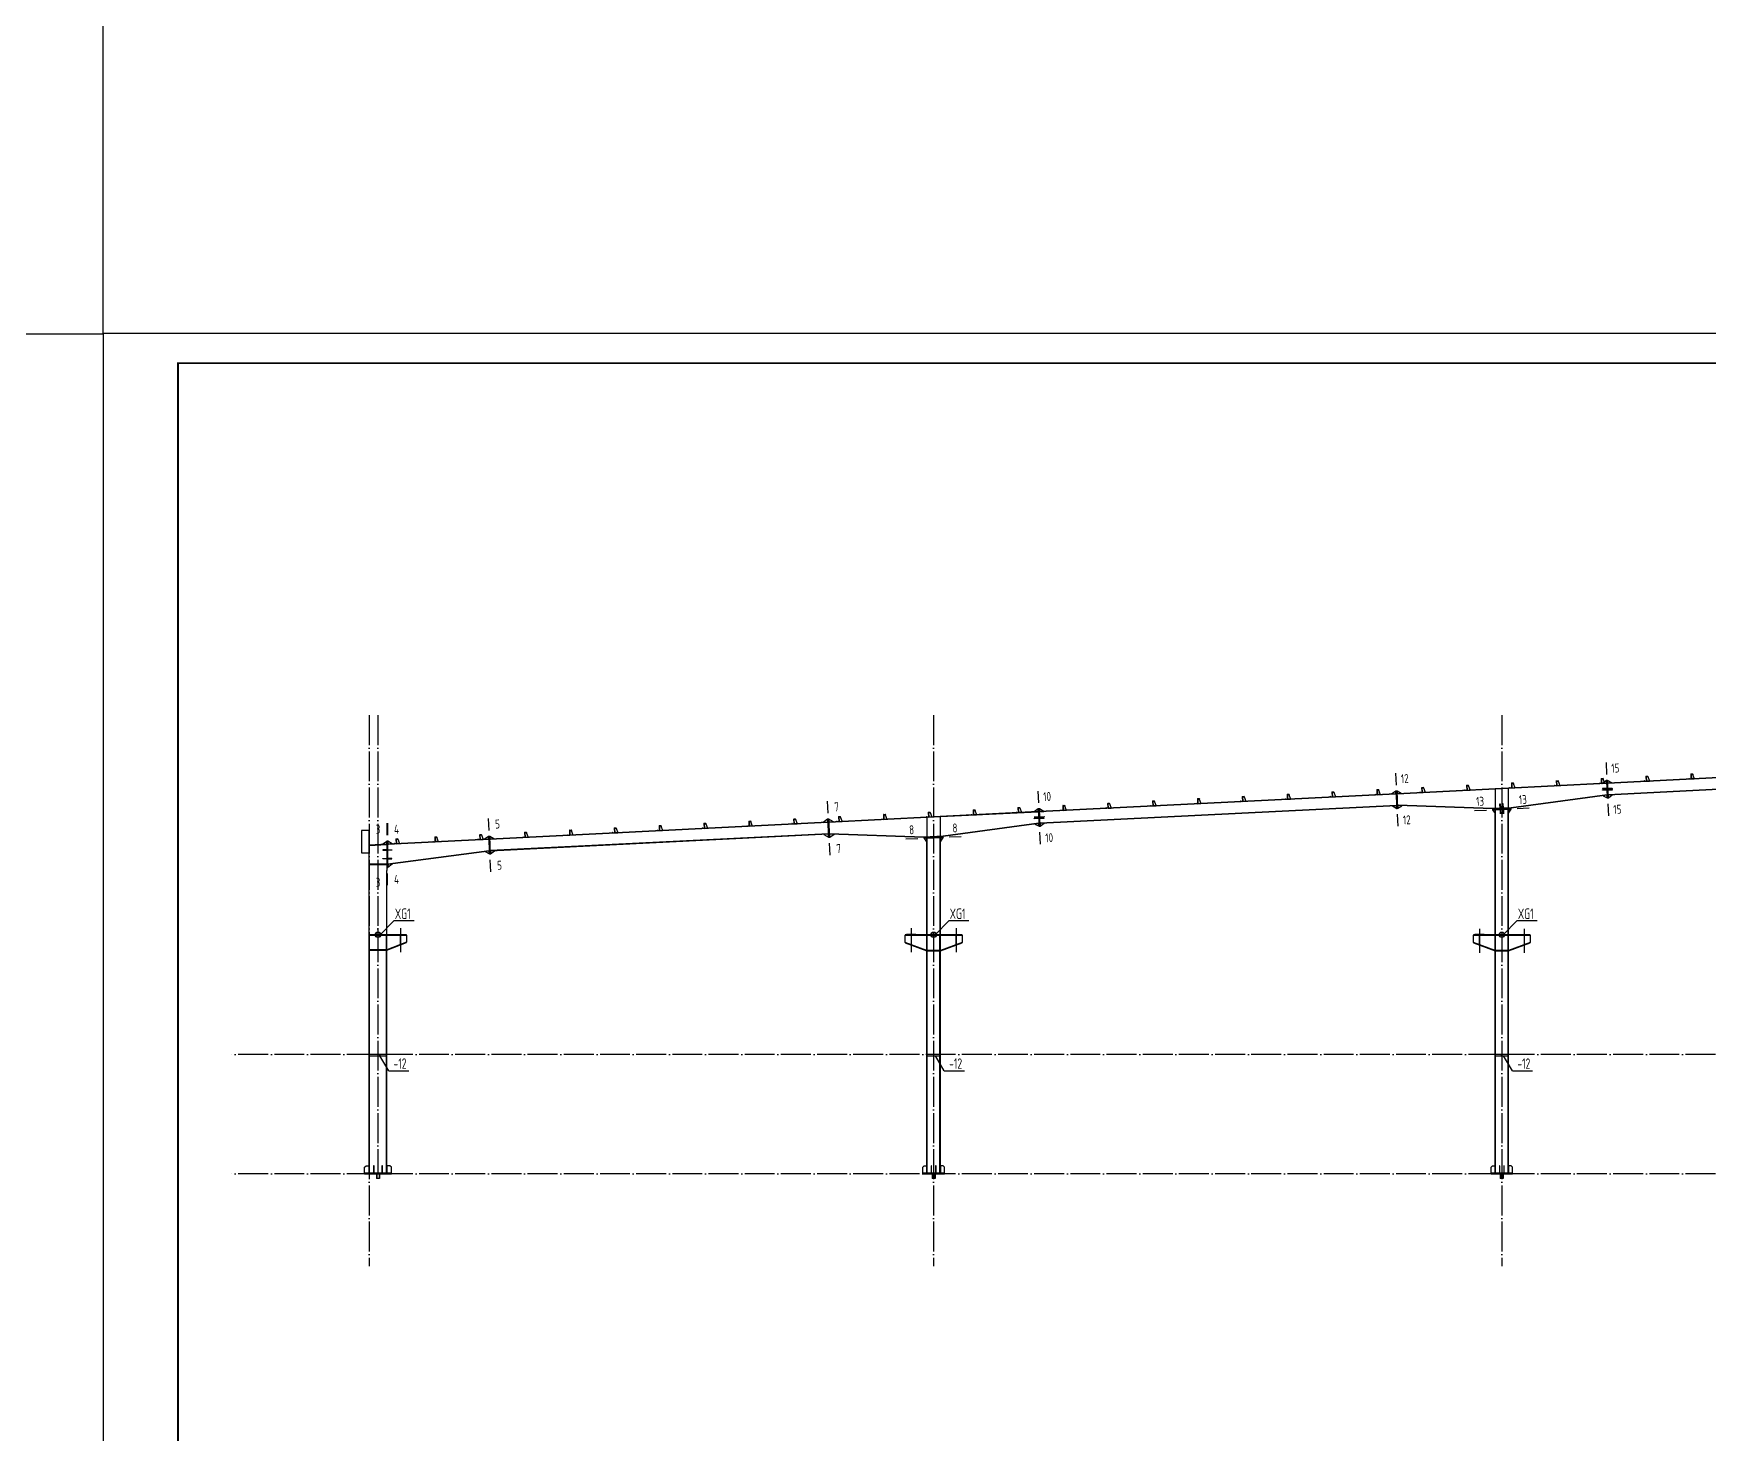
# Model space of a CAD drawing. Extents: x 447413 to 2975780, y -1432727 to 1301644.
# Drawn here: x 2614866 to 2670877, y -1127249 to -1080422 of the extents above; entities that cross this region are included whole.
import ezdxf
from ezdxf.enums import TextEntityAlignment as Align

# ---------------------------------------------------------------- set-up
doc = ezdxf.new("R2010")
doc.units = 0
doc.header["$LTSCALE"] = 1000
doc.header["$MEASUREMENT"] = 0
doc.linetypes.add('ACAD_ISO04W100', pattern=[30.5, 24, -3, 0.5, -3])
doc.linetypes.add('DOTE', pattern=[2.42, 2, -0.2, 0.02, -0.2])
for name, color, linetype in [('10', 7, 'Continuous'), ('116', 1, 'Continuous'), ('14', 2, 'Continuous'), ('DOTE', 1, 'Continuous'), ('TDB_中实线', 7, 'Continuous'), ('TDB_中心线', 1, 'ACAD_ISO04W100'), ('THIN', 7, 'Continuous'), ('XG', 5, 'Continuous'), ('图框', 253, 'Continuous'), ('柱子', 3, 'Continuous'), ('短柱', 106, 'Continuous'), ('钢板标注', 253, 'Continuous')]:
    doc.layers.add(name, color=color, linetype=linetype)
doc.layers.add('檩条', color=7, linetype='Continuous', lineweight=18)
doc.styles.add('PkpmHz', font='Pkpmeng', dxfattribs={"width": 0.6, "bigfont": 'hztxt'})
doc.styles.add('TSSD_Label', font='Tssdeng.shx', dxfattribs={"width": 0.7, "bigfont": 'hztxt.shx'})

# ---------------------------------------------------------------- blocks, each defined once
blk = doc.blocks.new('A$C3FEA3028')
at = {"layer": 'DOTE', "linetype": 'DOTE', "ltscale": 2}
blk.add_line((63, 169), (63, 0), dxfattribs=at)
at = {"layer": 'TDB_中实线'}
for p, q in [((5, 154), (-45, 0)), ((55, 154), (5, 154)), ((55, 160), (55, 0)), ((61, 26), (56, 26)), ((61, 0), (-45, 0))]:
    blk.add_line(p, q, dxfattribs=at)
at = {"layer": 'TDB_中实线', "const_width": 3.75}
for points in [[(64, 127), (53, 127)], [(64, 63), (53, 63)]]:
    blk.add_lwpolyline(points, dxfattribs=at)
at = {"layer": 'TDB_中实线'}
blk.add_lwpolyline([(61, 26), (55, 26), (55, 160), (61, 160)], close=True, dxfattribs=at)
at = {"layer": 'TDB_中心线', "ltscale": 20}
for p, q in [((67, 127), (51, 127)), ((67, 63), (51, 63))]:
    blk.add_line(p, q, dxfattribs=at)
at = {"layer": '檩条'}
blk.add_lwpolyline([(3, 164), (61, 164), (61, 0), (116, 0), (128, 23), (124, 25), (113, 4), (64, 4), (64, 169), (0, 169), (-12, 146), (-8, 144), (3, 164)], dxfattribs=at)
blk = doc.blocks.new('A$C6B0021A6')
at = {"layer": '图框', "color": 2, "const_width": 40, "elevation": -84000}
blk.add_lwpolyline([(20, 84120), (118920, 84120), (118920, 20), (20, 20)], close=True, dxfattribs=at)
at = {"layer": '图框', "color": 153, "const_width": 58, "elevation": -84000}
blk.add_lwpolyline([(111420, 1020), (2520, 1020), (2520, 83120), (111420, 83120)], close=True, dxfattribs=at)

msp = doc.modelspace()

# ---------------------------------------------------------------- linework, layer by layer
at = {"layer": '10'}
for p, q in [((2667451.1, -1104807.7, 42000), (2667471.2, -1105207.2, 42000)), ((2660411.2, -1105160.2, 42000), (2660431.2, -1105559.7, 42000)), ((2641410.8, -1106101, 42000), (2641430.7, -1106500.5, 42000)), ((2648451.2, -1105758.8, 42000), (2648471.2, -1106158.3, 42000)), ((2667540.2, -1106585.4, 42000), (2667520.2, -1106185.9, 42000)), ((2630071.2, -1106678, 42000), (2630091.2, -1107077.5, 42000)), ((2660500.2, -1106938, 42000), (2660480.2, -1106538.5, 42000)), ((2663051.4, -1106412.2, 42000), (2663451.1, -1106395.9, 42000)), ((2664880.3, -1106337.8, 42000), (2664480.6, -1106354.1, 42000)), ((2626685.7, -1106838.5, 42000), (2626685.7, -1107238.5, 42000)), ((2626705.7, -1106838.5, 42000), (2626705.7, -1107238.5, 42000)), ((2645890.3, -1107287.3, 42000), (2645490.6, -1107303.7, 42000)), ((2648540.2, -1107536.6, 42000), (2648520.2, -1107137.1, 42000)), ((2641500.7, -1107899.8, 42000), (2641480.7, -1107500.3, 42000)), ((2644041.4, -1107363, 42000), (2644441.1, -1107346.6, 42000)), ((2630160.2, -1108456.8, 42000), (2630140.2, -1108057.3, 42000)), ((2626685.7, -1109013.5, 42000), (2626685.7, -1108613.5, 42000)), ((2626705.7, -1108913.5, 42000), (2626705.7, -1108513.5, 42000))]:
    msp.add_line(p, q, dxfattribs=at)
at = {"layer": '116'}
for p, q in [((2626335.7, -1118568.2, 42000), (2626335.7, -1118718.2, 42000)), ((2626435.7, -1118718.2, 42000), (2626335.7, -1118718.2, 42000)), ((2626344.2, -1118568.2, 42000), (2626344.2, -1118718.2, 42000)), ((2626427.2, -1118568.2, 42000), (2626427.2, -1118718.2, 42000)), ((2626435.7, -1118568.2, 42000), (2626435.7, -1118718.2, 42000)), ((2644915.7, -1118568.2, 42000), (2644915.7, -1118718.2, 42000)), ((2645015.7, -1118718.2, 42000), (2644915.7, -1118718.2, 42000)), ((2644924.2, -1118568.2, 42000), (2644924.2, -1118718.2, 42000)), ((2645007.2, -1118568.2, 42000), (2645007.2, -1118718.2, 42000)), ((2645015.7, -1118568.2, 42000), (2645015.7, -1118718.2, 42000)), ((2663915.7, -1118568.2, 42000), (2663915.7, -1118718.2, 42000)), ((2664015.7, -1118718.2, 42000), (2663915.7, -1118718.2, 42000)), ((2663924.2, -1118568.2, 42000), (2663924.2, -1118718.2, 42000)), ((2664007.2, -1118568.2, 42000), (2664007.2, -1118718.2, 42000)), ((2664015.7, -1118568.2, 42000), (2664015.7, -1118718.2, 42000))]:
    msp.add_line(p, q, dxfattribs=at)
at = {"layer": '14'}
for p, q in [((2667461.2, -1105407.9, 42000), (2667330.9, -1105504.6, 42000)), ((2667330.9, -1105504.6, 42000), (2667445.7, -1105498.8, 42000)), ((2667445.7, -1105498.8, 42000), (2667464.7, -1105477.8, 42000)), ((2667481.2, -1105406.9, 42000), (2667461.2, -1105407.9, 42000)), ((2667461.2, -1105407.9, 42000), (2667490.2, -1105987.2, 42000)), ((2667464.7, -1105477.8, 42000), (2667461.2, -1105407.9, 42000)), ((2667501.2, -1105405.9, 42000), (2667481.2, -1105406.9, 42000)), ((2667481.2, -1105406.9, 42000), (2667510.2, -1105986.2, 42000)), ((2667510.2, -1105986.2, 42000), (2667481.2, -1105406.9, 42000)), ((2667530.2, -1105985.2, 42000), (2667501.2, -1105405.9, 42000)), ((2667640.5, -1105489.1, 42000), (2667501.2, -1105405.9, 42000)), ((2667501.2, -1105405.9, 42000), (2667504.7, -1105475.8, 42000)), ((2667504.7, -1105475.8, 42000), (2667525.6, -1105494.8, 42000)), ((2667525.6, -1105494.8, 42000), (2667640.5, -1105489.1, 42000)), ((2660421.3, -1105760.5, 42000), (2660290.9, -1105857.1, 42000)), ((2660290.9, -1105857.1, 42000), (2660405.8, -1105851.4, 42000)), ((2660405.8, -1105851.4, 42000), (2660424.8, -1105830.4, 42000)), ((2660441.2, -1105759.5, 42000), (2660421.3, -1105760.5, 42000)), ((2660421.3, -1105760.5, 42000), (2660450.3, -1106339.7, 42000)), ((2660424.8, -1105830.4, 42000), (2660421.3, -1105760.5, 42000)), ((2660461.2, -1105758.5, 42000), (2660441.2, -1105759.5, 42000)), ((2660441.2, -1105759.5, 42000), (2660470.2, -1106338.7, 42000)), ((2660470.2, -1106338.7, 42000), (2660441.2, -1105759.5, 42000)), ((2660490.2, -1106337.7, 42000), (2660461.2, -1105758.5, 42000)), ((2660600.5, -1105841.6, 42000), (2660461.2, -1105758.5, 42000)), ((2660461.2, -1105758.5, 42000), (2660464.7, -1105828.4, 42000)), ((2660464.7, -1105828.4, 42000), (2660485.7, -1105847.3, 42000)), ((2660485.7, -1105847.3, 42000), (2660600.5, -1105841.6, 42000)), ((2663750.7, -1105695.9, 42000), (2663740.7, -1105696.4, 42000)), ((2663740.7, -1105696.4, 42000), (2663740.7, -1106344.1, 42000)), ((2663750.7, -1106343.7, 42000), (2663750.7, -1105695.9, 42000)), ((2663903.1, -1106192.4, 42000), (2663913, -1106192, 42000)), ((2663908.9, -1106337.3, 42000), (2663903.1, -1106192.4, 42000)), ((2663913, -1106192, 42000), (2663918.9, -1106336.9, 42000)), ((2664013.3, -1106187.9, 42000), (2664003.3, -1106188.3, 42000)), ((2664003.3, -1106188.3, 42000), (2664009.2, -1106333.2, 42000)), ((2664019.2, -1106332.8, 42000), (2664013.3, -1106187.9, 42000)), ((2664190.7, -1105673.9, 42000), (2664180.7, -1105674.4, 42000)), ((2664180.7, -1105674.4, 42000), (2664180.7, -1106326.2, 42000)), ((2664190.7, -1106325.8, 42000), (2664190.7, -1105673.9, 42000)), ((2667474.3, -1105669.6, 42000), (2667329.5, -1105676.9, 42000)), ((2667329.5, -1105676.9, 42000), (2667330, -1105686.8, 42000)), ((2667330, -1105686.8, 42000), (2667474.8, -1105679.6, 42000)), ((2667331.8, -1105722.7, 42000), (2667476.6, -1105715.5, 42000)), ((2667332.3, -1105732.7, 42000), (2667331.8, -1105722.7, 42000)), ((2667477.1, -1105725.5, 42000), (2667332.3, -1105732.7, 42000)), ((2667465.9, -1105900, 42000), (2667352, -1105915.5, 42000)), ((2667352, -1105915.5, 42000), (2667490.2, -1105987.2, 42000)), ((2667486.7, -1105917.3, 42000), (2667465.9, -1105900, 42000)), ((2667474.8, -1105679.6, 42000), (2667474.3, -1105669.6, 42000)), ((2667476.6, -1105715.5, 42000), (2667477.1, -1105725.5, 42000)), ((2667490.2, -1105987.2, 42000), (2667486.7, -1105917.3, 42000)), ((2667490.2, -1105987.2, 42000), (2667510.2, -1105986.2, 42000)), ((2667510.2, -1105986.2, 42000), (2667530.2, -1105985.2, 42000)), ((2667514.3, -1105667.6, 42000), (2667659.1, -1105660.3, 42000)), ((2667514.8, -1105677.6, 42000), (2667514.3, -1105667.6, 42000)), ((2667659.6, -1105670.3, 42000), (2667514.8, -1105677.6, 42000)), ((2667661.4, -1105706.2, 42000), (2667516.6, -1105713.5, 42000)), ((2667516.6, -1105713.5, 42000), (2667517.1, -1105723.5, 42000)), ((2667517.1, -1105723.5, 42000), (2667661.9, -1105716.2, 42000)), ((2667545.7, -1105894.3, 42000), (2667526.7, -1105915.3, 42000)), ((2667526.7, -1105915.3, 42000), (2667530.2, -1105985.2, 42000)), ((2667530.2, -1105985.2, 42000), (2667660.5, -1105888.6, 42000)), ((2667660.5, -1105888.6, 42000), (2667545.7, -1105894.3, 42000)), ((2667659.1, -1105660.3, 42000), (2667659.6, -1105670.3, 42000)), ((2667661.9, -1105716.2, 42000), (2667661.4, -1105706.2, 42000)), ((2641420.8, -1106701.3, 42000), (2641275.9, -1106808.7, 42000)), ((2641440.7, -1106700.3, 42000), (2641420.8, -1106701.3, 42000)), ((2641420.8, -1106701.3, 42000), (2641450.8, -1107301.5, 42000)), ((2641424.7, -1106781.2, 42000), (2641420.8, -1106701.3, 42000)), ((2641460.7, -1106699.3, 42000), (2641440.7, -1106700.3, 42000)), ((2641440.7, -1106700.3, 42000), (2641470.7, -1107300.5, 42000)), ((2641470.7, -1107300.5, 42000), (2641440.7, -1106700.3, 42000)), ((2641490.7, -1107299.5, 42000), (2641460.7, -1106699.3, 42000)), ((2641615.5, -1106791.7, 42000), (2641460.7, -1106699.3, 42000)), ((2641460.7, -1106699.3, 42000), (2641464.7, -1106779.2, 42000)), ((2641464.7, -1106779.2, 42000), (2641485.7, -1106798.2, 42000)), ((2644750.7, -1106646.9, 42000), (2644740.7, -1106647.4, 42000)), ((2644740.7, -1106647.4, 42000), (2644740.7, -1107294.3, 42000)), ((2644750.7, -1107293.9, 42000), (2644750.7, -1106646.9, 42000)), ((2645190.7, -1106624.9, 42000), (2645180.7, -1106625.4, 42000)), ((2645180.7, -1106625.4, 42000), (2645180.7, -1107276.3, 42000)), ((2645190.7, -1107275.9, 42000), (2645190.7, -1106624.9, 42000)), ((2648461.2, -1106359.1, 42000), (2648325.9, -1106456, 42000)), ((2648325.9, -1106456, 42000), (2648445.7, -1106450, 42000)), ((2648474.3, -1106620.8, 42000), (2648329.5, -1106628, 42000)), ((2648329.5, -1106628, 42000), (2648330, -1106638, 42000)), ((2648330, -1106638, 42000), (2648474.8, -1106630.7, 42000)), ((2648331.8, -1106673.9, 42000), (2648476.6, -1106666.7, 42000)), ((2648332.3, -1106683.9, 42000), (2648331.8, -1106673.9, 42000)), ((2648477.1, -1106676.7, 42000), (2648332.3, -1106683.9, 42000)), ((2648445.7, -1106450, 42000), (2648464.7, -1106429, 42000)), ((2648481.2, -1106358.1, 42000), (2648461.2, -1106359.1, 42000)), ((2648461.2, -1106359.1, 42000), (2648490.2, -1106938.4, 42000)), ((2648464.7, -1106429, 42000), (2648461.2, -1106359.1, 42000)), ((2648474.8, -1106630.7, 42000), (2648474.3, -1106620.8, 42000)), ((2648476.6, -1106666.7, 42000), (2648477.1, -1106676.7, 42000)), ((2648501.2, -1106357.1, 42000), (2648481.2, -1106358.1, 42000)), ((2648481.2, -1106358.1, 42000), (2648510.2, -1106937.4, 42000)), ((2648510.2, -1106937.4, 42000), (2648481.2, -1106358.1, 42000)), ((2648530.2, -1106936.4, 42000), (2648501.2, -1106357.1, 42000)), ((2648645.5, -1106440, 42000), (2648501.2, -1106357.1, 42000)), ((2648501.2, -1106357.1, 42000), (2648504.7, -1106427, 42000)), ((2648504.7, -1106427, 42000), (2648525.6, -1106446, 42000)), ((2648514.3, -1106618.8, 42000), (2648659.1, -1106611.5, 42000)), ((2648514.8, -1106628.7, 42000), (2648514.3, -1106618.8, 42000)), ((2648659.6, -1106621.5, 42000), (2648514.8, -1106628.7, 42000)), ((2648661.4, -1106657.4, 42000), (2648516.6, -1106664.7, 42000)), ((2648516.6, -1106664.7, 42000), (2648517.1, -1106674.7, 42000)), ((2648517.1, -1106674.7, 42000), (2648661.9, -1106667.4, 42000)), ((2648525.6, -1106446, 42000), (2648645.5, -1106440, 42000)), ((2648659.1, -1106611.5, 42000), (2648659.6, -1106621.5, 42000)), ((2648661.9, -1106667.4, 42000), (2648661.4, -1106657.4, 42000)), ((2660425.8, -1106250.9, 42000), (2660310.9, -1106256.6, 42000)), ((2660310.9, -1106256.6, 42000), (2660450.3, -1106339.7, 42000)), ((2660446.8, -1106269.8, 42000), (2660425.8, -1106250.9, 42000)), ((2660450.3, -1106339.7, 42000), (2660446.8, -1106269.8, 42000)), ((2660450.3, -1106339.7, 42000), (2660470.2, -1106338.7, 42000)), ((2660470.2, -1106338.7, 42000), (2660490.2, -1106337.7, 42000)), ((2660505.7, -1106248.6, 42000), (2660486.7, -1106267.8, 42000)), ((2660486.7, -1106267.8, 42000), (2660490.2, -1106337.7, 42000)), ((2660490.2, -1106337.7, 42000), (2660620.6, -1106252.6, 42000)), ((2660620.6, -1106252.6, 42000), (2660505.7, -1106248.6, 42000)), ((2664279.2, -1106322.2, 42000), (2663649.3, -1106347.9, 42000)), ((2663649.3, -1106347.9, 42000), (2663650.1, -1106367.8, 42000)), ((2663650.1, -1106367.8, 42000), (2664280, -1106342.2, 42000)), ((2664280, -1106342.2, 42000), (2663650.1, -1106367.8, 42000)), ((2663650.1, -1106367.8, 42000), (2663650.9, -1106387.8, 42000)), ((2663650.9, -1106387.8, 42000), (2664280.8, -1106362.2, 42000)), ((2663720.7, -1106385, 42000), (2663655.8, -1106387.6, 42000)), ((2663655.8, -1106387.6, 42000), (2663740.7, -1106514.2, 42000)), ((2663740.7, -1106404.2, 42000), (2663720.7, -1106385, 42000)), ((2663740.7, -1106344.1, 42000), (2663750.7, -1106343.7, 42000)), ((2663740.7, -1106514.2, 42000), (2663740.7, -1106404.2, 42000)), ((2663918.9, -1106336.9, 42000), (2663908.9, -1106337.3, 42000)), ((2663920.6, -1106376.8, 42000), (2663910.6, -1106377.2, 42000)), ((2663910.6, -1106377.2, 42000), (2663916.5, -1106522.1, 42000)), ((2663916.5, -1106522.1, 42000), (2663926.5, -1106521.7, 42000)), ((2663926.5, -1106521.7, 42000), (2663920.6, -1106376.8, 42000)), ((2664009.2, -1106333.2, 42000), (2664019.2, -1106332.8, 42000)), ((2664010.9, -1106373.2, 42000), (2664020.8, -1106372.8, 42000)), ((2664016.7, -1106518.1, 42000), (2664010.9, -1106373.2, 42000)), ((2664026.7, -1106517.6, 42000), (2664016.7, -1106518.1, 42000)), ((2664020.8, -1106372.8, 42000), (2664026.7, -1106517.6, 42000)), ((2664180.7, -1106326.2, 42000), (2664190.7, -1106325.8, 42000)), ((2664190.7, -1106495.9, 42000), (2664275.6, -1106362.4, 42000)), ((2664210.7, -1106365, 42000), (2664190.7, -1106385.9, 42000)), ((2664190.7, -1106385.9, 42000), (2664190.7, -1106495.9, 42000)), ((2664275.6, -1106362.4, 42000), (2664210.7, -1106365, 42000)), ((2664280, -1106342.2, 42000), (2664279.2, -1106322.2, 42000)), ((2664280.8, -1106362.2, 42000), (2664280, -1106342.2, 42000)), ((2630081.2, -1107278.3, 42000), (2629950.9, -1107374.9, 42000)), ((2630101.2, -1107277.3, 42000), (2630081.2, -1107278.3, 42000)), ((2630081.2, -1107278.3, 42000), (2630110.2, -1107858.6, 42000)), ((2630084.7, -1107348.2, 42000), (2630081.2, -1107278.3, 42000)), ((2630121.2, -1107276.3, 42000), (2630101.2, -1107277.3, 42000)), ((2630101.2, -1107277.3, 42000), (2630130.2, -1107857.6, 42000)), ((2630130.2, -1107857.6, 42000), (2630101.2, -1107277.3, 42000)), ((2630150.2, -1107856.6, 42000), (2630121.2, -1107276.3, 42000)), ((2630260.5, -1107359.4, 42000), (2630121.2, -1107276.3, 42000)), ((2630121.2, -1107276.3, 42000), (2630124.7, -1107346.2, 42000)), ((2641275.9, -1106808.7, 42000), (2641405.8, -1106802.2, 42000)), ((2641425.7, -1107201.7, 42000), (2641295.9, -1107208.2, 42000)), ((2641295.9, -1107208.2, 42000), (2641450.7, -1107300.5, 42000)), ((2641405.8, -1106802.2, 42000), (2641424.7, -1106781.2, 42000)), ((2641446.7, -1107220.6, 42000), (2641425.7, -1107201.7, 42000)), ((2641450.7, -1107300.5, 42000), (2641446.7, -1107220.6, 42000)), ((2641450.8, -1107301.5, 42000), (2641470.7, -1107300.5, 42000)), ((2641470.7, -1107300.5, 42000), (2641490.7, -1107299.5, 42000)), ((2641485.7, -1106798.2, 42000), (2641615.5, -1106791.7, 42000)), ((2641505.7, -1107199.4, 42000), (2641486.7, -1107218.6, 42000)), ((2641486.7, -1107218.6, 42000), (2641490.7, -1107298.5, 42000)), ((2641490.7, -1107298.5, 42000), (2641635.6, -1107204, 42000)), ((2641635.6, -1107204, 42000), (2641505.7, -1107199.4, 42000)), ((2645289.1, -1107271.9, 42000), (2644639.3, -1107298.5, 42000)), ((2644639.3, -1107298.5, 42000), (2644640.1, -1107318.5, 42000)), ((2644640.1, -1107318.5, 42000), (2645290, -1107291.8, 42000)), ((2645290, -1107291.8, 42000), (2644640.1, -1107318.5, 42000)), ((2644640.1, -1107318.5, 42000), (2644640.9, -1107338.4, 42000)), ((2644640.9, -1107338.4, 42000), (2645290.8, -1107311.8, 42000)), ((2644720.7, -1107335.2, 42000), (2644645.8, -1107338.2, 42000)), ((2644645.8, -1107338.2, 42000), (2644740.7, -1107479.4, 42000)), ((2644740.7, -1107354.4, 42000), (2644720.7, -1107335.2, 42000)), ((2644740.7, -1107294.3, 42000), (2644750.7, -1107293.9, 42000)), ((2645180.7, -1107276.3, 42000), (2645190.7, -1107275.9, 42000)), ((2645190.7, -1107460.9, 42000), (2645285.6, -1107312, 42000)), ((2645210.7, -1107315.1, 42000), (2645190.7, -1107335.9, 42000)), ((2645190.7, -1107335.9, 42000), (2645190.7, -1107460.9, 42000)), ((2645285.6, -1107312, 42000), (2645210.7, -1107315.1, 42000)), ((2645290, -1107291.8, 42000), (2645289.1, -1107271.9, 42000)), ((2645290.8, -1107311.8, 42000), (2645290, -1107291.8, 42000)), ((2648465.9, -1106851.2, 42000), (2648347, -1106867.4, 42000)), ((2648347, -1106867.4, 42000), (2648490.2, -1106938.4, 42000)), ((2648486.7, -1106868.5, 42000), (2648465.9, -1106851.2, 42000)), ((2648490.2, -1106938.4, 42000), (2648486.7, -1106868.5, 42000)), ((2648490.2, -1106938.4, 42000), (2648510.2, -1106937.4, 42000)), ((2648510.2, -1106937.4, 42000), (2648530.2, -1106936.4, 42000)), ((2648545.6, -1106845.5, 42000), (2648526.7, -1106866.5, 42000)), ((2648526.7, -1106866.5, 42000), (2648530.2, -1106936.4, 42000)), ((2648530.2, -1106936.4, 42000), (2648665.5, -1106839.5, 42000)), ((2648665.5, -1106839.5, 42000), (2648545.6, -1106845.5, 42000)), ((2626675.7, -1107538.7, 42000), (2626085.7, -1107568.2, 42000)), ((2626085.7, -1107580.2, 42000), (2626675.7, -1107550.7, 42000)), ((2626085.7, -1107568.2, 42000), (2626085.7, -1107580.2, 42000)), ((2626675.7, -1107443.7, 42000), (2626530.9, -1107545.9, 42000)), ((2626530.9, -1107545.9, 42000), (2626655.7, -1107539.7, 42000)), ((2626675.7, -1107723.7, 42000), (2626545.7, -1107723.7, 42000)), ((2626545.7, -1107723.7, 42000), (2626545.7, -1107733.7, 42000)), ((2626545.7, -1107733.7, 42000), (2626675.7, -1107733.7, 42000)), ((2626655.7, -1107539.7, 42000), (2626675.7, -1107518.7, 42000)), ((2626695.7, -1107438.5, 42000), (2626675.7, -1107438.5, 42000)), ((2626675.7, -1107438.5, 42000), (2626675.7, -1108413.5, 42000)), ((2626675.7, -1107518.7, 42000), (2626675.7, -1107443.7, 42000)), ((2626675.7, -1107550.7, 42000), (2626675.7, -1107538.7, 42000)), ((2626675.7, -1107733.7, 42000), (2626675.7, -1107723.7, 42000)), ((2626695.7, -1108413.5, 42000), (2626695.7, -1107438.5, 42000)), ((2626715.7, -1107438.5, 42000), (2626695.7, -1107438.5, 42000)), ((2626695.7, -1107438.5, 42000), (2626695.7, -1108313.5, 42000)), ((2626715.7, -1108313.5, 42000), (2626715.7, -1107438.5, 42000)), ((2626860.5, -1107529.4, 42000), (2626715.7, -1107441.7, 42000)), ((2626715.7, -1107441.7, 42000), (2626715.7, -1107516.7, 42000)), ((2626715.7, -1107516.7, 42000), (2626735.7, -1107535.7, 42000)), ((2626715.7, -1107723.7, 42000), (2626845.7, -1107723.7, 42000)), ((2626715.7, -1107733.7, 42000), (2626715.7, -1107723.7, 42000)), ((2626845.7, -1107733.7, 42000), (2626715.7, -1107733.7, 42000)), ((2626735.7, -1107535.7, 42000), (2626860.5, -1107529.4, 42000)), ((2626845.7, -1107723.7, 42000), (2626845.7, -1107733.7, 42000)), ((2629950.9, -1107374.9, 42000), (2630065.7, -1107369.2, 42000)), ((2630085.9, -1107770.3, 42000), (2629971.8, -1107785.3, 42000)), ((2629971.8, -1107785.3, 42000), (2630110.2, -1107857.6, 42000)), ((2630065.7, -1107369.2, 42000), (2630084.7, -1107348.2, 42000)), ((2630106.7, -1107787.7, 42000), (2630085.9, -1107770.3, 42000)), ((2630110.2, -1107857.6, 42000), (2630106.7, -1107787.7, 42000)), ((2630110.2, -1107858.6, 42000), (2630130.2, -1107857.6, 42000)), ((2630124.7, -1107346.2, 42000), (2630145.6, -1107365.2, 42000)), ((2630130.2, -1107857.6, 42000), (2630150.2, -1107856.6, 42000)), ((2630145.6, -1107365.2, 42000), (2630260.5, -1107359.4, 42000)), ((2630165.6, -1107764.7, 42000), (2630146.6, -1107785.6, 42000)), ((2630146.6, -1107785.6, 42000), (2630150.1, -1107855.6, 42000)), ((2630150.1, -1107855.6, 42000), (2630280.5, -1107758.9, 42000)), ((2630280.5, -1107758.9, 42000), (2630165.6, -1107764.7, 42000)), ((2644740.7, -1107479.4, 42000), (2644740.7, -1107354.4, 42000)), ((2626675.7, -1108201.4, 42000), (2626095.7, -1108201.4, 42000)), ((2626095.7, -1108201.4, 42000), (2626095.7, -1108213.4, 42000)), ((2626095.7, -1108213.4, 42000), (2626675.7, -1108213.4, 42000)), ((2626545.7, -1108026.4, 42000), (2626545.7, -1108016.4, 42000)), ((2626545.7, -1108016.4, 42000), (2626675.7, -1108016.4, 42000)), ((2626675.7, -1108026.4, 42000), (2626545.7, -1108026.4, 42000)), ((2626675.7, -1108016.4, 42000), (2626675.7, -1108026.4, 42000)), ((2626675.7, -1108213.4, 42000), (2626675.7, -1108201.4, 42000)), ((2626675.7, -1108413.5, 42000), (2626695.7, -1108413.5, 42000)), ((2626695.7, -1108313.5, 42000), (2626715.7, -1108313.5, 42000)), ((2626845.7, -1108016.4, 42000), (2626715.7, -1108016.4, 42000)), ((2626715.7, -1108016.4, 42000), (2626715.7, -1108026.4, 42000)), ((2626715.7, -1108026.4, 42000), (2626845.7, -1108026.4, 42000)), ((2626715.7, -1108308.5, 42000), (2626859.5, -1108194.6, 42000)), ((2626735.5, -1108210.9, 42000), (2626715.7, -1108233.5, 42000)), ((2626715.7, -1108233.5, 42000), (2626715.7, -1108308.5, 42000)), ((2626859.5, -1108194.6, 42000), (2626735.5, -1108210.9, 42000)), ((2626845.7, -1108026.4, 42000), (2626845.7, -1108016.4, 42000)), ((2626673.7, -1110568.2, 42000), (2626097.7, -1110568.2, 42000)), ((2626097.7, -1110568.2, 42000), (2626097.7, -1110579.2, 42000)), ((2626097.7, -1110579.2, 42000), (2626673.7, -1110579.2, 42000)), ((2626673.7, -1110579.2, 42000), (2626673.7, -1110568.2, 42000)), ((2627335.7, -1110568.2, 42000), (2626685.7, -1110568.2, 42000)), ((2626685.7, -1110568.2, 42000), (2626685.7, -1110580.2, 42000)), ((2626685.7, -1111066.2, 42000), (2626685.7, -1110580.2, 42000)), ((2626685.7, -1110580.2, 42000), (2627335.7, -1110580.2, 42000)), ((2626685.7, -1110580.2, 42000), (2627335.7, -1110580.2, 42000)), ((2626980.7, -1110556.2, 42000), (2627290.7, -1110556.2, 42000)), ((2626980.7, -1110568.2, 42000), (2626980.7, -1110556.2, 42000)), ((2627290.7, -1110568.2, 42000), (2626980.7, -1110568.2, 42000)), ((2627141.2, -1110580.2, 42000), (2627130.2, -1110580.2, 42000)), ((2627130.2, -1110580.2, 42000), (2627130.2, -1110895.2, 42000)), ((2627141.2, -1110891, 42000), (2627141.2, -1110580.2, 42000)), ((2627290.7, -1110556.2, 42000), (2627290.7, -1110568.2, 42000)), ((2627335.7, -1110580.2, 42000), (2627335.7, -1110568.2, 42000)), ((2627335.7, -1110580.2, 42000), (2627335.7, -1110816.2, 42000)), ((2644740.7, -1110568.2, 42000), (2644015.7, -1110568.2, 42000)), ((2644015.7, -1110568.2, 42000), (2644015.7, -1110580.2, 42000)), ((2644015.7, -1110826.2, 42000), (2644015.7, -1110580.2, 42000)), ((2644015.7, -1110580.2, 42000), (2644740.7, -1110580.2, 42000)), ((2644015.7, -1110580.2, 42000), (2644740.7, -1110580.2, 42000)), ((2644370.7, -1110556.2, 42000), (2644060.7, -1110556.2, 42000)), ((2644060.7, -1110556.2, 42000), (2644060.7, -1110568.2, 42000)), ((2644060.7, -1110568.2, 42000), (2644370.7, -1110568.2, 42000)), ((2644221.2, -1110580.2, 42000), (2644210.2, -1110580.2, 42000)), ((2644210.2, -1110580.2, 42000), (2644210.2, -1110898.6, 42000)), ((2644221.2, -1110902.7, 42000), (2644221.2, -1110580.2, 42000)), ((2644370.7, -1110568.2, 42000), (2644370.7, -1110556.2, 42000)), ((2644740.7, -1110580.2, 42000), (2644740.7, -1110568.2, 42000)), ((2644740.7, -1110580.2, 42000), (2644740.7, -1111096.2, 42000)), ((2645178.7, -1110568.2, 42000), (2644752.7, -1110568.2, 42000)), ((2644752.7, -1110568.2, 42000), (2644752.7, -1110579.2, 42000)), ((2644752.7, -1110579.2, 42000), (2645178.7, -1110579.2, 42000)), ((2645178.7, -1110579.2, 42000), (2645178.7, -1110568.2, 42000)), ((2645915.7, -1110568.2, 42000), (2645190.7, -1110568.2, 42000)), ((2645190.7, -1110568.2, 42000), (2645190.7, -1110580.2, 42000)), ((2645190.7, -1111096.2, 42000), (2645190.7, -1110580.2, 42000)), ((2645190.7, -1110580.2, 42000), (2645915.7, -1110580.2, 42000)), ((2645190.7, -1110580.2, 42000), (2645915.7, -1110580.2, 42000)), ((2645560.7, -1110556.2, 42000), (2645870.7, -1110556.2, 42000)), ((2645560.7, -1110568.2, 42000), (2645560.7, -1110556.2, 42000)), ((2645870.7, -1110568.2, 42000), (2645560.7, -1110568.2, 42000)), ((2645721.2, -1110580.2, 42000), (2645710.2, -1110580.2, 42000)), ((2645710.2, -1110580.2, 42000), (2645710.2, -1110902.7, 42000)), ((2645721.2, -1110898.6, 42000), (2645721.2, -1110580.2, 42000)), ((2645870.7, -1110556.2, 42000), (2645870.7, -1110568.2, 42000)), ((2645915.7, -1110580.2, 42000), (2645915.7, -1110568.2, 42000)), ((2645915.7, -1110580.2, 42000), (2645915.7, -1110826.2, 42000)), ((2663740.7, -1110568.2, 42000), (2663015.7, -1110568.2, 42000)), ((2663015.7, -1110568.2, 42000), (2663015.7, -1110580.2, 42000)), ((2663015.7, -1110826.2, 42000), (2663015.7, -1110580.2, 42000)), ((2663015.7, -1110580.2, 42000), (2663740.7, -1110580.2, 42000)), ((2663015.7, -1110580.2, 42000), (2663740.7, -1110580.2, 42000)), ((2663370.7, -1110556.2, 42000), (2663060.7, -1110556.2, 42000)), ((2663060.7, -1110556.2, 42000), (2663060.7, -1110568.2, 42000)), ((2663060.7, -1110568.2, 42000), (2663370.7, -1110568.2, 42000)), ((2663221.2, -1110580.2, 42000), (2663210.2, -1110580.2, 42000)), ((2663210.2, -1110580.2, 42000), (2663210.2, -1110898.6, 42000)), ((2663221.2, -1110902.7, 42000), (2663221.2, -1110580.2, 42000)), ((2663370.7, -1110568.2, 42000), (2663370.7, -1110556.2, 42000)), ((2663740.7, -1110580.2, 42000), (2663740.7, -1110568.2, 42000)), ((2663740.7, -1110580.2, 42000), (2663740.7, -1111096.2, 42000)), ((2664178.7, -1110568.2, 42000), (2663752.7, -1110568.2, 42000)), ((2663752.7, -1110568.2, 42000), (2663752.7, -1110579.2, 42000)), ((2663752.7, -1110579.2, 42000), (2664178.7, -1110579.2, 42000)), ((2664178.7, -1110579.2, 42000), (2664178.7, -1110568.2, 42000)), ((2664915.7, -1110568.2, 42000), (2664190.7, -1110568.2, 42000)), ((2664190.7, -1110568.2, 42000), (2664190.7, -1110580.2, 42000)), ((2664190.7, -1111096.2, 42000), (2664190.7, -1110580.2, 42000)), ((2664190.7, -1110580.2, 42000), (2664915.7, -1110580.2, 42000)), ((2664190.7, -1110580.2, 42000), (2664915.7, -1110580.2, 42000)), ((2664560.7, -1110556.2, 42000), (2664870.7, -1110556.2, 42000)), ((2664560.7, -1110568.2, 42000), (2664560.7, -1110556.2, 42000)), ((2664870.7, -1110568.2, 42000), (2664560.7, -1110568.2, 42000)), ((2664721.2, -1110580.2, 42000), (2664710.2, -1110580.2, 42000)), ((2664710.2, -1110580.2, 42000), (2664710.2, -1110902.7, 42000)), ((2664721.2, -1110898.6, 42000), (2664721.2, -1110580.2, 42000)), ((2664870.7, -1110556.2, 42000), (2664870.7, -1110568.2, 42000)), ((2664915.7, -1110580.2, 42000), (2664915.7, -1110568.2, 42000)), ((2664915.7, -1110580.2, 42000), (2664915.7, -1110826.2, 42000)), ((2626673.7, -1111067.2, 42000), (2626097.7, -1111067.2, 42000)), ((2626097.7, -1111067.2, 42000), (2626097.7, -1111078.2, 42000)), ((2626097.7, -1111078.2, 42000), (2626673.7, -1111078.2, 42000)), ((2626673.7, -1111078.2, 42000), (2626673.7, -1111067.2, 42000)), ((2627335.7, -1110816.2, 42000), (2626685.7, -1111066.2, 42000)), ((2627335.7, -1110816.2, 42000), (2626685.7, -1111066.2, 42000)), ((2626685.7, -1111078.2, 42000), (2627335.7, -1110828.2, 42000)), ((2626685.7, -1111066.2, 42000), (2626685.7, -1111078.2, 42000)), ((2627130.2, -1110895.2, 42000), (2627141.2, -1110891, 42000)), ((2627335.7, -1110828.2, 42000), (2627335.7, -1110816.2, 42000)), ((2644740.7, -1111096.2, 42000), (2644015.7, -1110826.2, 42000)), ((2644740.7, -1111096.2, 42000), (2644015.7, -1110826.2, 42000)), ((2644015.7, -1110826.2, 42000), (2644015.7, -1110838.2, 42000)), ((2644015.7, -1110838.2, 42000), (2644740.7, -1111108.2, 42000)), ((2644210.2, -1110898.6, 42000), (2644221.2, -1110902.7, 42000)), ((2644740.7, -1111108.2, 42000), (2644740.7, -1111096.2, 42000)), ((2645178.7, -1111097.2, 42000), (2644752.7, -1111097.2, 42000)), ((2644752.7, -1111097.2, 42000), (2644752.7, -1111108.2, 42000)), ((2644752.7, -1111108.2, 42000), (2645178.7, -1111108.2, 42000)), ((2645178.7, -1111108.2, 42000), (2645178.7, -1111097.2, 42000)), ((2645915.7, -1110826.2, 42000), (2645190.7, -1111096.2, 42000)), ((2645915.7, -1110826.2, 42000), (2645190.7, -1111096.2, 42000)), ((2645190.7, -1111108.2, 42000), (2645915.7, -1110838.2, 42000)), ((2645190.7, -1111096.2, 42000), (2645190.7, -1111108.2, 42000)), ((2645710.2, -1110902.7, 42000), (2645721.2, -1110898.6, 42000)), ((2645915.7, -1110838.2, 42000), (2645915.7, -1110826.2, 42000)), ((2663740.7, -1111096.2, 42000), (2663015.7, -1110826.2, 42000)), ((2663740.7, -1111096.2, 42000), (2663015.7, -1110826.2, 42000)), ((2663015.7, -1110826.2, 42000), (2663015.7, -1110838.2, 42000)), ((2663015.7, -1110838.2, 42000), (2663740.7, -1111108.2, 42000)), ((2663210.2, -1110898.6, 42000), (2663221.2, -1110902.7, 42000)), ((2663740.7, -1111108.2, 42000), (2663740.7, -1111096.2, 42000)), ((2664178.7, -1111097.2, 42000), (2663752.7, -1111097.2, 42000)), ((2663752.7, -1111097.2, 42000), (2663752.7, -1111108.2, 42000)), ((2663752.7, -1111108.2, 42000), (2664178.7, -1111108.2, 42000)), ((2664178.7, -1111108.2, 42000), (2664178.7, -1111097.2, 42000)), ((2664915.7, -1110826.2, 42000), (2664190.7, -1111096.2, 42000)), ((2664915.7, -1110826.2, 42000), (2664190.7, -1111096.2, 42000)), ((2664190.7, -1111108.2, 42000), (2664915.7, -1110838.2, 42000)), ((2664190.7, -1111096.2, 42000), (2664190.7, -1111108.2, 42000)), ((2664710.2, -1110902.7, 42000), (2664721.2, -1110898.6, 42000)), ((2664915.7, -1110838.2, 42000), (2664915.7, -1110826.2, 42000)), ((2625935.7, -1118343.2, 42000), (2625985.7, -1118293.2, 42000)), ((2625935.7, -1118543.2, 42000), (2625935.7, -1118343.2, 42000)), ((2625985.7, -1118293.2, 42000), (2626085.7, -1118293.2, 42000)), ((2626085.7, -1118523.2, 42000), (2626065.7, -1118543.2, 42000)), ((2626085.7, -1118293.2, 42000), (2626085.7, -1118523.2, 42000)), ((2626095.7, -1118293.2, 42000), (2626085.7, -1118293.2, 42000)), ((2626085.7, -1118293.2, 42000), (2626085.7, -1118543.2, 42000)), ((2626095.7, -1118543.2, 42000), (2626095.7, -1118293.2, 42000)), ((2626253.7, -1118293.2, 42000), (2626237.7, -1118293.2, 42000)), ((2626237.7, -1118293.2, 42000), (2626237.7, -1118543.2, 42000)), ((2626253.7, -1118543.2, 42000), (2626253.7, -1118293.2, 42000)), ((2626393.7, -1118293.2, 42000), (2626377.7, -1118293.2, 42000)), ((2626377.7, -1118293.2, 42000), (2626377.7, -1118543.2, 42000)), ((2626393.7, -1118543.2, 42000), (2626393.7, -1118293.2, 42000)), ((2626533.7, -1118293.2, 42000), (2626517.7, -1118293.2, 42000)), ((2626517.7, -1118293.2, 42000), (2626517.7, -1118543.2, 42000)), ((2626533.7, -1118543.2, 42000), (2626533.7, -1118293.2, 42000)), ((2626685.7, -1118293.2, 42000), (2626675.7, -1118293.2, 42000)), ((2626675.7, -1118293.2, 42000), (2626675.7, -1118543.2, 42000)), ((2626785.7, -1118293.2, 42000), (2626685.7, -1118293.2, 42000)), ((2626685.7, -1118293.2, 42000), (2626685.7, -1118523.2, 42000)), ((2626685.7, -1118543.2, 42000), (2626685.7, -1118293.2, 42000)), ((2626685.7, -1118523.2, 42000), (2626705.7, -1118543.2, 42000)), ((2626835.7, -1118343.2, 42000), (2626785.7, -1118293.2, 42000)), ((2626835.7, -1118543.2, 42000), (2626835.7, -1118343.2, 42000)), ((2644605.7, -1118338.2, 42000), (2644650.7, -1118293.2, 42000)), ((2644605.7, -1118543.2, 42000), (2644605.7, -1118338.2, 42000)), ((2644650.7, -1118293.2, 42000), (2644740.7, -1118293.2, 42000)), ((2644740.7, -1118523.2, 42000), (2644720.7, -1118543.2, 42000)), ((2644740.7, -1118293.2, 42000), (2644740.7, -1118523.2, 42000)), ((2644750.7, -1118293.2, 42000), (2644740.7, -1118293.2, 42000)), ((2644740.7, -1118293.2, 42000), (2644740.7, -1118543.2, 42000)), ((2644750.7, -1118543.2, 42000), (2644750.7, -1118293.2, 42000)), ((2644900, -1118293.2, 42000), (2644884, -1118293.2, 42000)), ((2644884, -1118293.2, 42000), (2644884, -1118543.2, 42000)), ((2644900, -1118543.2, 42000), (2644900, -1118293.2, 42000)), ((2645047.4, -1118293.2, 42000), (2645031.4, -1118293.2, 42000)), ((2645031.4, -1118293.2, 42000), (2645031.4, -1118543.2, 42000)), ((2645047.4, -1118543.2, 42000), (2645047.4, -1118293.2, 42000)), ((2645190.7, -1118293.2, 42000), (2645180.7, -1118293.2, 42000)), ((2645180.7, -1118293.2, 42000), (2645180.7, -1118543.2, 42000)), ((2645280.7, -1118293.2, 42000), (2645190.7, -1118293.2, 42000)), ((2645190.7, -1118293.2, 42000), (2645190.7, -1118523.2, 42000)), ((2645190.7, -1118543.2, 42000), (2645190.7, -1118293.2, 42000)), ((2645190.7, -1118523.2, 42000), (2645210.7, -1118543.2, 42000)), ((2645325.7, -1118338.2, 42000), (2645280.7, -1118293.2, 42000)), ((2645325.7, -1118543.2, 42000), (2645325.7, -1118338.2, 42000)), ((2663605.7, -1118338.2, 42000), (2663650.7, -1118293.2, 42000)), ((2663605.7, -1118543.2, 42000), (2663605.7, -1118338.2, 42000)), ((2663650.7, -1118293.2, 42000), (2663740.7, -1118293.2, 42000)), ((2663740.7, -1118523.2, 42000), (2663720.7, -1118543.2, 42000)), ((2663740.7, -1118293.2, 42000), (2663740.7, -1118523.2, 42000)), ((2663750.7, -1118293.2, 42000), (2663740.7, -1118293.2, 42000)), ((2663740.7, -1118293.2, 42000), (2663740.7, -1118543.2, 42000)), ((2663750.7, -1118543.2, 42000), (2663750.7, -1118293.2, 42000)), ((2663900, -1118293.2, 42000), (2663884, -1118293.2, 42000)), ((2663884, -1118293.2, 42000), (2663884, -1118543.2, 42000)), ((2663900, -1118543.2, 42000), (2663900, -1118293.2, 42000)), ((2664047.4, -1118293.2, 42000), (2664031.4, -1118293.2, 42000)), ((2664031.4, -1118293.2, 42000), (2664031.4, -1118543.2, 42000)), ((2664047.4, -1118543.2, 42000), (2664047.4, -1118293.2, 42000)), ((2664190.7, -1118293.2, 42000), (2664180.7, -1118293.2, 42000)), ((2664180.7, -1118293.2, 42000), (2664180.7, -1118543.2, 42000)), ((2664280.7, -1118293.2, 42000), (2664190.7, -1118293.2, 42000)), ((2664190.7, -1118293.2, 42000), (2664190.7, -1118523.2, 42000)), ((2664190.7, -1118543.2, 42000), (2664190.7, -1118293.2, 42000)), ((2664190.7, -1118523.2, 42000), (2664210.7, -1118543.2, 42000)), ((2664325.7, -1118338.2, 42000), (2664280.7, -1118293.2, 42000)), ((2664325.7, -1118543.2, 42000), (2664325.7, -1118338.2, 42000)), ((2626835.7, -1118543.2, 42000), (2625935.7, -1118543.2, 42000)), ((2625935.7, -1118543.2, 42000), (2625935.7, -1118568.2, 42000)), ((2626065.7, -1118543.2, 42000), (2625935.7, -1118543.2, 42000)), ((2625935.7, -1118568.2, 42000), (2626835.7, -1118568.2, 42000)), ((2626085.7, -1118543.2, 42000), (2626095.7, -1118543.2, 42000)), ((2626237.7, -1118543.2, 42000), (2626253.7, -1118543.2, 42000)), ((2626377.7, -1118543.2, 42000), (2626393.7, -1118543.2, 42000)), ((2626517.7, -1118543.2, 42000), (2626533.7, -1118543.2, 42000)), ((2626675.7, -1118543.2, 42000), (2626685.7, -1118543.2, 42000)), ((2626705.7, -1118543.2, 42000), (2626835.7, -1118543.2, 42000)), ((2626835.7, -1118568.2, 42000), (2626835.7, -1118543.2, 42000)), ((2645325.7, -1118543.2, 42000), (2644605.7, -1118543.2, 42000)), ((2644605.7, -1118543.2, 42000), (2644605.7, -1118568.2, 42000)), ((2644720.7, -1118543.2, 42000), (2644605.7, -1118543.2, 42000)), ((2644605.7, -1118568.2, 42000), (2645325.7, -1118568.2, 42000)), ((2644740.7, -1118543.2, 42000), (2644750.7, -1118543.2, 42000)), ((2644884, -1118543.2, 42000), (2644900, -1118543.2, 42000)), ((2645031.4, -1118543.2, 42000), (2645047.4, -1118543.2, 42000)), ((2645180.7, -1118543.2, 42000), (2645190.7, -1118543.2, 42000)), ((2645210.7, -1118543.2, 42000), (2645325.7, -1118543.2, 42000)), ((2645325.7, -1118568.2, 42000), (2645325.7, -1118543.2, 42000)), ((2664325.7, -1118543.2, 42000), (2663605.7, -1118543.2, 42000)), ((2663605.7, -1118543.2, 42000), (2663605.7, -1118568.2, 42000)), ((2663720.7, -1118543.2, 42000), (2663605.7, -1118543.2, 42000)), ((2663605.7, -1118568.2, 42000), (2664325.7, -1118568.2, 42000)), ((2663740.7, -1118543.2, 42000), (2663750.7, -1118543.2, 42000)), ((2663884, -1118543.2, 42000), (2663900, -1118543.2, 42000)), ((2664031.4, -1118543.2, 42000), (2664047.4, -1118543.2, 42000)), ((2664180.7, -1118543.2, 42000), (2664190.7, -1118543.2, 42000)), ((2664210.7, -1118543.2, 42000), (2664325.7, -1118543.2, 42000)), ((2664325.7, -1118568.2, 42000), (2664325.7, -1118543.2, 42000))]:
    msp.add_line(p, q, dxfattribs=at)
at = {"layer": '14', "ltscale": 100}
for p, q in [((2626673.7, -1114568.2, 42000), (2626097.7, -1114568.2, 42000)), ((2626097.7, -1114618.2, 42000), (2626673.7, -1114618.2, 42000)), ((2645178.7, -1114568.2, 42000), (2644752.7, -1114568.2, 42000)), ((2644752.7, -1114618.2, 42000), (2645178.7, -1114618.2, 42000)), ((2664178.7, -1114568.2, 42000), (2663752.7, -1114568.2, 42000)), ((2663752.7, -1114618.2, 42000), (2664178.7, -1114618.2, 42000))]:
    msp.add_line(p, q, dxfattribs=at)
at = {"layer": 'DOTE', "color": 8, "linetype": 'DOTE', "ltscale": 0.5}
for p, q in [((2626085.7, -1103222, 42000), (2626085.7, -1121646.1, 42000)), ((2626385.7, -1103222, 42000), (2626385.7, -1118568.2, 42000)), ((2644965.7, -1103222, 42000), (2644965.7, -1121646.1, 42000)), ((2663965.7, -1103222, 42000), (2663965.7, -1121646.1, 42000)), ((2723139.5, -1114568.2, 42000), (2621493.9, -1114568.2, 42000)), ((2723139.5, -1118568.2, 42000), (2621493.9, -1118568.2, 42000))]:
    msp.add_line(p, q, dxfattribs=at)
at = {"layer": 'DOTE'}
for p, q in [((2626385.7, -1110342, 42000), (2626385.7, -1111153.5, 42000)), ((2627135.7, -1110342, 42000), (2627135.7, -1111153.5, 42000)), ((2644215.7, -1110342, 42000), (2644215.7, -1111153.5, 42000)), ((2645715.7, -1110342, 42000), (2645715.7, -1111153.5, 42000)), ((2663215.7, -1110363.5, 42000), (2663215.7, -1111174.9, 42000)), ((2664715.7, -1110363.5, 42000), (2664715.7, -1111174.9, 42000))]:
    msp.add_line(p, q, dxfattribs=at)
at = {"layer": 'THIN'}
for p, q in [((2626742.9, -1115115.8, 42000), (2626443.6, -1114618.2, 42000)), ((2645322.9, -1115115.8, 42000), (2645023.6, -1114618.2, 42000)), ((2664322.9, -1115115.8, 42000), (2664023.6, -1114618.2, 42000)), ((2626742.9, -1115115.8, 42000), (2627417.1, -1115115.8, 42000)), ((2645322.9, -1115115.8, 42000), (2645997.1, -1115115.8, 42000)), ((2664322.9, -1115115.8, 42000), (2664997.1, -1115115.8, 42000))]:
    msp.add_line(p, q, dxfattribs=at)
at = {"layer": 'XG'}
for p, q in [((2626916.3, -1110103.1, 42000), (2626460.7, -1110568.2, 42000)), ((2627590.5, -1110103.1, 42000), (2626916.3, -1110103.1, 42000)), ((2645471.3, -1110103.1, 42000), (2645015.7, -1110568.2, 42000)), ((2646145.5, -1110103.1, 42000), (2645471.3, -1110103.1, 42000)), ((2664471.3, -1110103.1, 42000), (2664015.7, -1110568.2, 42000)), ((2665145.5, -1110103.1, 42000), (2664471.3, -1110103.1, 42000)), ((2626135.7, -1110558.2, 42000), (2626685.7, -1110558.2, 42000)), ((2626135.7, -1110578.2, 42000), (2626685.7, -1110578.2, 42000)), ((2644690.7, -1110558.2, 42000), (2645240.7, -1110558.2, 42000)), ((2644690.7, -1110578.2, 42000), (2645240.7, -1110578.2, 42000)), ((2663690.7, -1110558.2, 42000), (2664240.7, -1110558.2, 42000)), ((2663690.7, -1110578.2, 42000), (2664240.7, -1110578.2, 42000))]:
    msp.add_line(p, q, dxfattribs=at)
for centre, radius in [((2626385.7, -1110568.2, 42000), 90), ((2626385.7, -1110568.2, 42000), 80), ((2644965.7, -1110568.2, 42000), 90), ((2644965.7, -1110568.2, 42000), 80), ((2663965.7, -1110568.2, 42000), 90), ((2663965.7, -1110568.2, 42000), 80)]:
    msp.add_circle(centre, radius, dxfattribs=at)
at = {"layer": '柱子'}
for p, q in [((2667465.7, -1105497.8, 42000), (2663965.7, -1105673.2, 42000)), ((2667466.3, -1105509.8, 42000), (2663966.3, -1105685.1, 42000)), ((2673825.7, -1105179.2, 42000), (2667505.7, -1105495.8, 42000)), ((2673825.7, -1105191.2, 42000), (2667506.3, -1105507.8, 42000)), ((2673825.7, -1105567.6, 42000), (2667525.1, -1105883.3, 42000)), ((2673825.7, -1105579.7, 42000), (2667525.7, -1105895.3, 42000)), ((2660425.8, -1105850.4, 42000), (2648505.7, -1106447, 42000)), ((2660426.4, -1105862.3, 42000), (2648506.3, -1106459, 42000)), ((2663965.7, -1105673.2, 42000), (2660465.7, -1105848.3, 42000)), ((2663966.3, -1105685.1, 42000), (2660466.3, -1105860.3, 42000)), ((2667485.1, -1105885.3, 42000), (2664279.2, -1106322.2, 42000)), ((2667485.7, -1105897.3, 42000), (2664279.6, -1106334.3, 42000)), ((2644965.7, -1106624.2, 42000), (2641465.7, -1106799.2, 42000)), ((2644966.3, -1106636.2, 42000), (2641466.3, -1106811.2, 42000)), ((2648465.7, -1106449, 42000), (2644965.7, -1106624.2, 42000)), ((2648466.3, -1106461, 42000), (2644966.3, -1106636.1, 42000)), ((2660445.2, -1106237.9, 42000), (2648525.1, -1106834.5, 42000)), ((2660445.8, -1106249.9, 42000), (2648525.7, -1106846.5, 42000)), ((2663649.3, -1106347.9, 42000), (2660485.1, -1106235.8, 42000)), ((2663649.8, -1106359.9, 42000), (2660485.7, -1106247.8, 42000)), ((2663750.7, -1106383.8, 42000), (2663740.7, -1106384.2, 42000)), ((2663740.7, -1110568.2, 42000), (2663740.7, -1106384.2, 42000)), ((2663750.7, -1110568.2, 42000), (2663750.7, -1106383.8, 42000)), ((2664190.7, -1106365.9, 42000), (2664180.7, -1106366.3, 42000)), ((2664180.7, -1110568.2, 42000), (2664180.7, -1106366.3, 42000)), ((2664190.7, -1110568.2, 42000), (2664190.7, -1106365.9, 42000)), ((2641425.7, -1106801.2, 42000), (2630125.7, -1107366.2, 42000)), ((2641426.4, -1106813.1, 42000), (2630126.3, -1107378.2, 42000)), ((2641445.1, -1107188.7, 42000), (2630145, -1107753.7, 42000)), ((2641445.7, -1107200.7, 42000), (2630145.6, -1107765.7, 42000)), ((2644639.3, -1107298.5, 42000), (2641485.1, -1107186.6, 42000)), ((2644639.8, -1107310.5, 42000), (2641485.7, -1107198.7, 42000)), ((2644750.7, -1107333.9, 42000), (2644740.7, -1107334.4, 42000)), ((2644740.7, -1110568.2, 42000), (2644740.7, -1107334.4, 42000)), ((2644750.7, -1110568.2, 42000), (2644750.7, -1107333.9, 42000)), ((2645190.7, -1107315.9, 42000), (2645180.7, -1107316.3, 42000)), ((2645180.7, -1110568.2, 42000), (2645180.7, -1107316.3, 42000)), ((2645190.7, -1110568.2, 42000), (2645190.7, -1107315.9, 42000)), ((2648485.1, -1106836.5, 42000), (2645289.1, -1107271.9, 42000)), ((2648485.7, -1106848.5, 42000), (2645289.6, -1107283.9, 42000)), ((2626085.7, -1107580.2, 42000), (2626095.7, -1107579.7, 42000)), ((2626085.7, -1110568.2, 42000), (2626085.7, -1107580.2, 42000)), ((2626095.7, -1110568.2, 42000), (2626095.7, -1107579.7, 42000)), ((2630085.7, -1107368.2, 42000), (2626715.7, -1107536.7, 42000)), ((2630086.3, -1107380.2, 42000), (2626715.7, -1107548.7, 42000)), ((2630105.1, -1107755.6, 42000), (2626715.7, -1108201.4, 42000)), ((2630105.7, -1107767.7, 42000), (2626715.7, -1108213.5, 42000)), ((2626675.7, -1110568.2, 42000), (2626675.7, -1108413.5, 42000)), ((2626675.7, -1108413.5, 42000), (2626685.7, -1108413.5, 42000)), ((2626685.7, -1110568.2, 42000), (2626685.7, -1108413.5, 42000)), ((2626085.7, -1118543.2, 42000), (2626085.7, -1110568.2, 42000)), ((2626085.7, -1110568.2, 42000), (2626097.7, -1110568.2, 42000)), ((2626097.7, -1118543.2, 42000), (2626097.7, -1110568.2, 42000)), ((2626097.7, -1110568.2, 42000), (2626673.7, -1110568.2, 42000)), ((2626673.7, -1118543.2, 42000), (2626673.7, -1110568.2, 42000)), ((2626673.7, -1110568.2, 42000), (2626685.7, -1110568.2, 42000)), ((2626685.7, -1118543.2, 42000), (2626685.7, -1110568.2, 42000)), ((2644740.7, -1118543.2, 42000), (2644740.7, -1110568.2, 42000)), ((2644752.7, -1110568.2, 42000), (2644740.7, -1110568.2, 42000)), ((2644752.7, -1118543.2, 42000), (2644752.7, -1110568.2, 42000)), ((2645178.7, -1110568.2, 42000), (2644752.7, -1110568.2, 42000)), ((2645178.7, -1118543.2, 42000), (2645178.7, -1110568.2, 42000)), ((2645190.7, -1110568.2, 42000), (2645178.7, -1110568.2, 42000)), ((2645190.7, -1118543.2, 42000), (2645190.7, -1110568.2, 42000)), ((2663740.7, -1118543.2, 42000), (2663740.7, -1110568.2, 42000)), ((2663752.7, -1110568.2, 42000), (2663740.7, -1110568.2, 42000)), ((2663752.7, -1118543.2, 42000), (2663752.7, -1110568.2, 42000)), ((2664178.7, -1110568.2, 42000), (2663752.7, -1110568.2, 42000)), ((2664178.7, -1118543.2, 42000), (2664178.7, -1110568.2, 42000)), ((2664190.7, -1110568.2, 42000), (2664178.7, -1110568.2, 42000)), ((2664190.7, -1118543.2, 42000), (2664190.7, -1110568.2, 42000))]:
    msp.add_line(p, q, dxfattribs=at)
at = {"layer": '柱子', "elevation": 42000}
msp.add_lwpolyline([(2625835.7, -1107824.2), (2626085.7, -1107824.2), (2626085.7, -1107074.2), (2625835.7, -1107074.2)], close=True, dxfattribs=at)
at = {"layer": '短柱', "elevation": 126000}
msp.add_lwpolyline([(2617198.3, -1070382.1), (2596661.9, -1070382.1), (2596661.9, -1090471.1), (2617198.3, -1090471.1)], close=True, dxfattribs=at)
at = {"layer": '钢板标注', "const_width": 0.1, "elevation": 42000}
msp.add_lwpolyline([(2626410.7, -1108486.6, -1), (2626410.8, -1108486.6, -1)], format="xyb", close=True, dxfattribs=at)

# ---------------------------------------------------------------- block references
msp.add_blockref('A$C6B0021A6', (2617178.3, -1174571.1, 126000))
at = {"layer": '檩条', "color": 2, "xscale": -1, "rotation": 2.868083558074064}
for p in [(2661358.2, -1105803.8, 42000), (2662858.2, -1105728.6, 42000), (2664358.2, -1105653.5, 42000), (2665858.2, -1105578.3, 42000), (2667358.2, -1105503.2, 42000), (2668858.2, -1105428, 42000), (2670358.2, -1105352.9, 42000), (2650858.2, -1106329.8, 42000), (2652358.2, -1106254.7, 42000), (2653858.2, -1106179.5, 42000), (2655358.2, -1106104.2, 42000), (2656858.2, -1106029.1, 42000), (2658358.2, -1105953.9, 42000), (2659858.2, -1105878.9, 42000), (2638858.2, -1106929.8, 42000), (2640358.2, -1106854.7, 42000), (2641858.2, -1106780.1, 42000), (2643358.2, -1106705, 42000), (2644858.2, -1106629.8, 42000), (2646358.2, -1106554.7, 42000), (2647858.2, -1106479.5, 42000), (2649358.2, -1106404.4, 42000), (2628358.2, -1107454.7, 42000), (2629858.1, -1107380, 42000), (2631358.1, -1107304.8, 42000), (2632858.1, -1107229.7, 42000), (2634358.2, -1107155, 42000), (2635858.2, -1107079.8, 42000), (2637358.2, -1107004.7, 42000), (2637358.2, -1107005, 42000), (2627058.2, -1107519.5, 42000)]:
    msp.add_blockref('A$C3FEA3028', p, dxfattribs=at)

# ---------------------------------------------------------------- texts
at = {"layer": '10', "style": 'PkpmHz', "width": 0.77}
for s, rotation, p in [('15', 2.86868, (2667760.8, -1104992.4, 42000)), ('12', 2.8656, (2660720.9, -1105345, 42000)), ('7', 2.8627, (2641720.4, -1106285.8, 42000)), ('10', 2.8652, (2648760.8, -1105943.6, 42000)), ('13', 2.32993, (2663239, -1106104.3, 42000)), ('13', 2.32993, (2664668.3, -1106046.2, 42000)), ('15', 2.86868, (2667829.8, -1106370.7, 42000)), ('5', 2.86261, (2630380.8, -1106862.8, 42000)), ('12', 2.8656, (2660789.9, -1106723.2, 42000)), ('8', 2.34418, (2644229, -1107055, 42000)), ('8', 2.34418, (2645678.2, -1106995.7, 42000)), ('10', 2.8652, (2648829.8, -1107321.9, 42000)), ('7', 2.8627, (2641790.4, -1107685.1, 42000)), ('5', 2.86261, (2630449.8, -1108242.1, 42000))]:
    msp.add_text(s, height=300, rotation=rotation, dxfattribs=at).set_placement(p, align=Align.MIDDLE_CENTER)
for s, p in [('3', (2626385.7, -1107038.5, 42000)), ('4', (2627005.7, -1107038.5, 42000)), ('3', (2626385.7, -1108813.5, 42000)), ('4', (2627005.7, -1108713.5, 42000))]:
    msp.add_text(s, height=300, dxfattribs=at).set_placement(p, align=Align.MIDDLE_CENTER)
at = {"layer": 'THIN', "style": 'TSSD_Label', "width": 0.7}
for p in [(2627121.7, -1114876.1, 42000), (2645701.7, -1114876.1, 42000), (2664701.7, -1114876.1, 42000)]:
    msp.add_text('-12', height=350, dxfattribs=at).set_placement(p, align=Align.MIDDLE_CENTER)
at = {"layer": 'XG', "style": 'TSSD_Label', "width": 0.7}
for p in [(2627211.7, -1109863.4, 42000), (2645766.7, -1109863.4, 42000), (2664766.7, -1109863.4, 42000)]:
    msp.add_text('XG1', height=350, dxfattribs=at).set_placement(p, align=Align.MIDDLE_CENTER)

doc.saveas('drawing.dxf')
